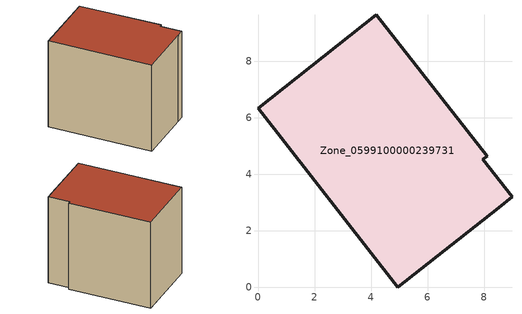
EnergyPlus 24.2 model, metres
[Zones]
Zone_0599100000239731
 floor ground (C_G): 7.96,4.52 8.99,3.21 8.51,2.81 4.94,0 0,6.34 4.18,9.64 8.12,4.64 z0
 wall outside (C_F): 4.18,9.64 0,6.34 4.94,0 8.51,2.81 8.99,3.21 7.96,4.52 8.12,4.64 4.18,9.64 z0:7.05
 roof outside (C_R): 8.99,3.21 7.96,4.52 8.12,4.64 4.18,9.64 0,6.34 4.94,0 8.51,2.81 z7.05
[BUILDING]
Pand.0599100000239731: North Axis=0; Terrain=City; Loads Convergence Tolerance Value=0.04; Temperature Convergence Tolerance Value=0.4; Solar Distribution=FullExterior; Maximum Number of Warmup Days=25; Minimum Number of Warmup Days=1
[Site:Location]
Rotterdam.The.Hague.AP_ZH_NLD Design_Conditions: Latitude=51.96; Longitude=4.45; Time Zone=1; Elevation=-4.5
[SITE:GROUNDTEMPERATURE:BUILDINGSURFACE]
18, 18, 18, 18, 18, 18, 18, 18, 18, 18, 18, 18
[MATERIAL] Thermal Absorptance=0.9; Solar Absorptance=0.7; Visible Absorptance=0.7
Name | Roughness | Thickness | Conductivity | Density | Specific Heat
G.TC.1946 | MediumSmooth | 0.15 | 1 | 540 | 1210
F.TC.1946 | Rough | 0.3 | 0.857143 | 1920 | 840
R.TC.1946 | MediumRough | 0.2 | 0.909091 | 1500 | 1000
[CONSTRUCTION]
C_G: G.TC.1946
C_F: F.TC.1946
C_R: R.TC.1946
[ZONE]
Zone_0599100000239731: Type=1; Multiplier=1; Ceiling Height=Autocalculate; Volume=Autocalculate; Floor Area=autocalculate; Part of Total Floor Area=Yes
[ZONEINFILTRATION:DESIGNFLOWRATE]
Infil_Zone_0599100000239731: Zone or ZoneList or Space or SpaceList=Zone_0599100000239731; Schedule=AlwaysOn; Design Flow Rate Calculation Method=Flow/Area; Flow Rate per Floor Area=0.003; Constant Term Coefficient=1; Temperature Term Coefficient=0; Velocity Term Coefficient=0; Velocity Squared Term Coefficient=0
[HVACTEMPLATE:ZONE:IDEALLOADSAIRSYSTEM]
Zone_0599100000239731: Maximum Heating Supply Air Temperature=50; Minimum Cooling Supply Air Temperature=13; Maximum Heating Supply Air Humidity Ratio=0.0156; Minimum Cooling Supply Air Humidity Ratio=0.0077; Heating Limit=NoLimit; Cooling Limit=NoLimit; Dehumidification Control Type=ConstantSensibleHeatRatio; Cooling Sensible Heat Ratio=0.7; Dehumidification Setpoint=60; Humidification Control Type=None; Humidification Setpoint=30; Outdoor Air Method=None; Outdoor Air Flow Rate per Person=0.00944; Outdoor Air Flow Rate per Zone Floor Area=0; Outdoor Air Flow Rate per Zone=0; Demand Controlled Ventilation Type=None; Outdoor Air Economizer Type=NoEconomizer; Heat Recovery Type=None; Sensible Heat Recovery Effectiveness=0.7; Latent Heat Recovery Effectiveness=0.65
[ZONECONTROL:THERMOSTAT]
ThermostatControl_Zone_0599100000239731: Zone or ZoneList=Zone_0599100000239731; Control Type Schedule=DualSetpointControlType; Control 1=Thermostat_Zone_0599100000239731; Temperature Difference Between Cutout And Setpoint=0
[THERMOSTATSETPOINT:DUALSETPOINT]
Thermostat_Zone_0599100000239731: Heating Setpoint Temperature Schedule=HeatingSetpoint_Zone_0599100000239731; Cooling Setpoint Temperature Schedule=CoolingSetpoint_Zone_0599100000239731
[SCHEDULE:COMPACT]
HeatingSetpoint_Zone_0599100000239731: Through: 12/31, For: AllDays, Until: 24:00, 21
CoolingSetpoint_Zone_0599100000239731: Through: 12/31, For: AllDays, Until: 24:00, 24
DualSetpointControlType: Through: 12/31, For: AllDays, Until: 24:00, 4
AlwaysOn: Through: 12/31, For: AllDays, Until: 24:00, 1
